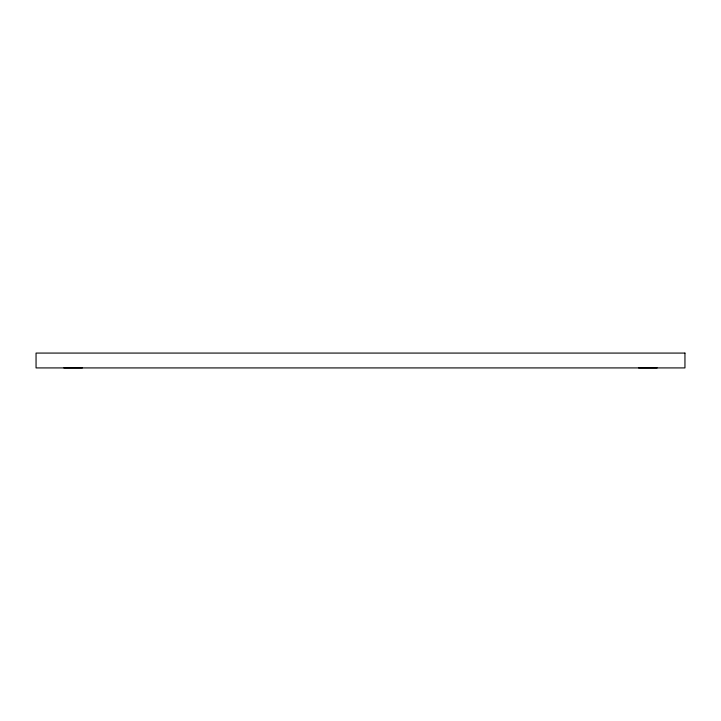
<?xml version="1.0" encoding="UTF-8"?>
<svg xmlns="http://www.w3.org/2000/svg" width="721" height="721" viewBox="0 0 721 721"><rect width="100%" height="100%" fill="white"/><g stroke="black" fill="none" stroke-linecap="round" stroke-linejoin="round"><path stroke-width="1.08" d="M63.863 367.908L82.401 367.908M638.599 367.917L657.137 367.917M684.95 353.083L684.95 367.917L36.059 367.926L36.05 353.074L684.95 353.083"/></g></svg>
